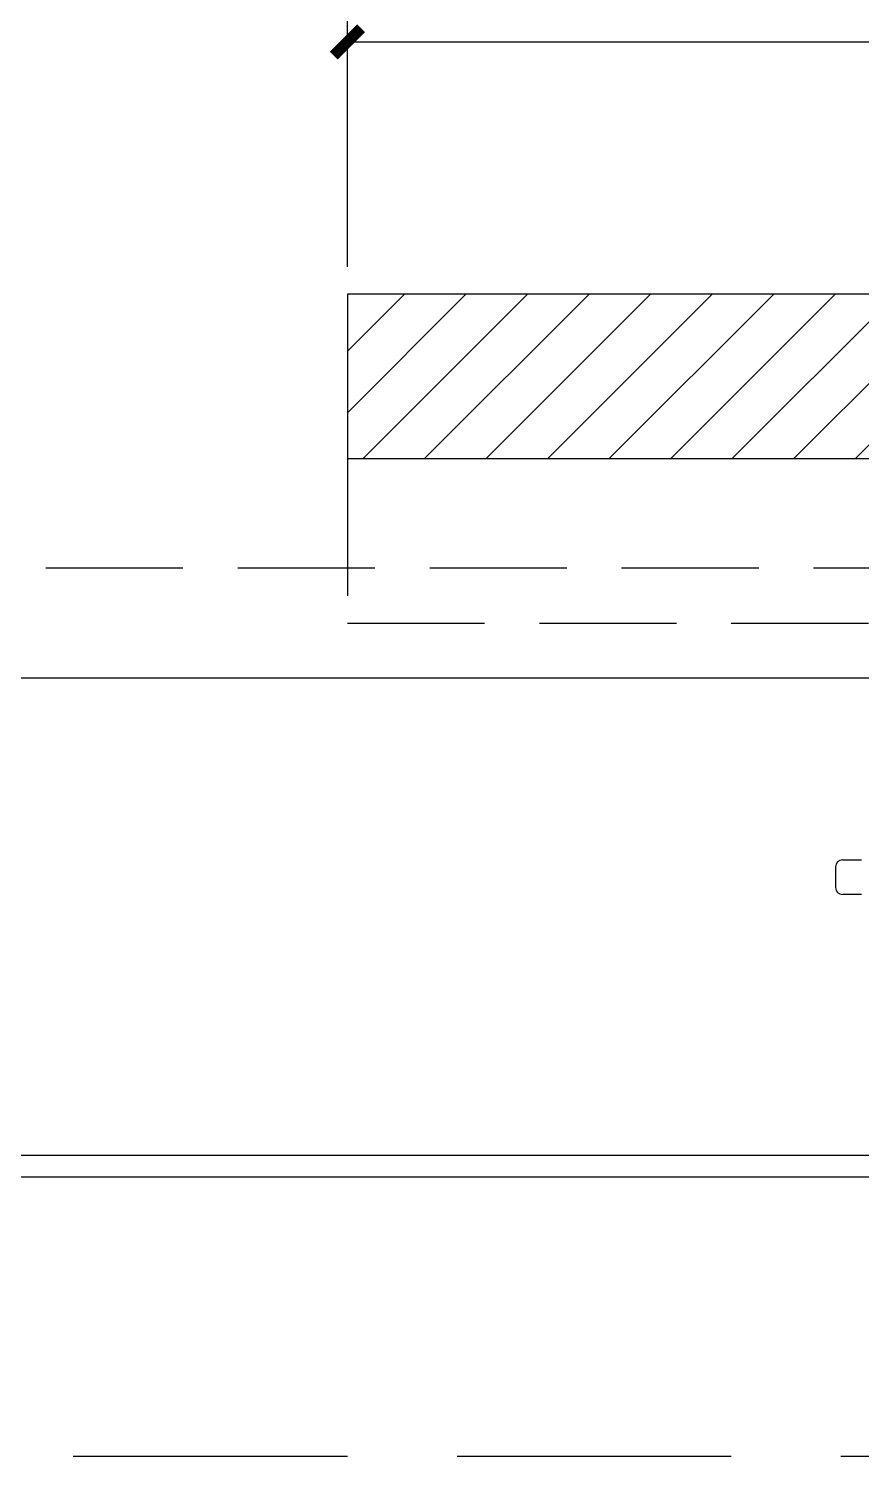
# Model space of a CAD drawing. Extents: x -1899985 to -450366, y 556196 to 2151267.
# Drawn here: x -1764492 to -1762973, y 576187 to 578792 of the extents above; entities that cross this region are included whole.
import ezdxf

# ---------------------------------------------------------------- set-up
doc = ezdxf.new("R2010")
doc.units = 0
doc.header["$LTSCALE"] = 1000
doc.header["$MEASUREMENT"] = 0
for name, pattern in [('__DASH', [0.35, 0.25, -0.1]), ('DASH', [0.35, 0.25, -0.1]), ('DOTE', [2.42, 2, -0.2, 0.02, -0.2])]:
    doc.linetypes.add(name, pattern=pattern)
doc.layers.get('Defpoints').update_dxf_attribs({"color": 210})
for name, color, linetype in [('A-AXIS-DOTE', 14, 'DOTE'), ('A-LIN-V', 9, 'Continuous'), ('A-SFCE', 30, 'Continuous'), ('EWHS5T6M-3', 7, 'Continuous'), ('FHSGH10105-主梁-04', 7, 'Continuous'), ('FHSGH10105-主梁-06', 7, 'Continuous'), ('建-尺寸', 3, 'Continuous')]:
    doc.layers.add(name, color=color, linetype=linetype)
doc.styles.add('A-DIM_T3', font='SIMPLEX', dxfattribs={"width": 0.705882, "bigfont": 'GBCBIG'})
doc.dimstyles.new('A-DIM&&50', dxfattribs={"dimtxt": 148.75, "dimasz": 50, "dimexe": 50, "dimexo": 50, "dimgap": 63.125, "dimtad": 1, "dimdec": 0, "dimzin": 0, "dimdsep": 46, "dimtxsty": 'A-DIM_T3', "dimblk": 'ARCHTICK', "dimcen": 0.09, "dimclrt": 7, "dimazin": 2, "dimtfac": 1, "dimtdec": 0, "dimtix": 1, "dimtmove": 2, "dimatfit": 3, "dimfxl": 0, "dimtolj": 1, "dimtzin": 0, "dimarcsym": 0})

# ---------------------------------------------------------------- blocks, each defined once
blk = doc.blocks.new('_ArchTick')
at = {"color": 0, "linetype": 'ByBlock', "const_width": 0.4}
blk.add_lwpolyline([(-0.5, -0.5), (0.5, 0.5)], dxfattribs=at)
blk = doc.blocks.new('*D488')
at = {"layer": 'Defpoints', "color": 0}
for p in [(3050, 1060.2), (-3050, 600), (3050, 600)]:
    blk.add_point(p, dxfattribs=at)
at = {"layer": '建-尺寸', "color": 0, "lineweight": -2}
for p, q in [((-3050, 650), (-3050, 1110.2)), ((3050, 650), (3050, 1110.2)), ((-3050, 1060.2), (3050, 1060.2))]:
    blk.add_line(p, q, dxfattribs=at)
at = {"layer": '建-尺寸', "color": 0, "lineweight": -2, "xscale": 50, "yscale": 50, "zscale": 50, "rotation": 180}
blk.add_blockref('_ArchTick', (-3050, 1060.2), dxfattribs=at)
at = {"layer": '建-尺寸', "color": 0, "lineweight": -2, "xscale": 50, "yscale": 50, "zscale": 50}
blk.add_blockref('_ArchTick', (3050, 1060.2), dxfattribs=at)
at = {"layer": '建-尺寸', "color": 7, "insert": (382.4, 1197.7), "char_height": 148.75, "attachment_point": 5, "style": 'A-DIM_T3'}
blk.add_mtext('\\A1;6100', dxfattribs=at)
blk = doc.blocks.new('3243243')
at = {"color": 6, "linetype": 'DASH'}
blk.add_line((1570255.4, 577182.5), (1562425.4, 577182.5), dxfattribs=at)
at = {"layer": 'EWHS5T6M-3', "color": 4, "linetype": 'Continuous'}
for p, q in [((1567945.7, 576637.8), (1567945.7, 576600.1)), ((1567945.7, 576637.8), (1567945.7, 576600.1)), ((1567992.8, 576650.3), (1567958.2, 576650.3)), ((1567992.8, 576650.3), (1567958.2, 576650.3)), ((1567992.8, 576587.5), (1567958.2, 576587.5)), ((1567992.8, 576587.5), (1567958.2, 576587.5))]:
    blk.add_line(p, q, dxfattribs=at)
for centre, start, end in [((1567958.2, 576637.8), 90, 180), ((1567958.2, 576637.8), 90, 180), ((1567958.2, 576600.1), 180, 270), ((1567958.2, 576600.1), 180, 270)]:
    blk.add_arc(centre, 12.6, start, end, dxfattribs=at)
at = {"layer": 'FHSGH10105-主梁-04', "color": 4, "linetype": 'Continuous'}
blk.add_line((1562470.6, 576982.5), (1570255.4, 576982.5), dxfattribs=at)
at = {"layer": 'FHSGH10105-主梁-06', "color": 4, "linetype": 'Continuous'}
for p, q in [((1562724.4, 576111.8), (1570255.4, 576111.8)), ((1562731.1, 576072.5), (1570255.4, 576072.5))]:
    blk.add_line(p, q, dxfattribs=at)
blk = doc.blocks.new('b234swerwr')
at = {"layer": 'A-LIN-V'}
blk.add_blockref('3243243', (-3140460.8, 0), dxfattribs=at)
blk = doc.blocks.new('G$C2C10B007')
at = {"layer": 'A-LIN-V'}
h = blk.add_hatch(dxfattribs=at)
h.set_pattern_fill('ANSI31', color=252, scale=50)
h.set_pattern_definition([(45, (0, 400), (-56.1266, 56.1266), [])])
h.paths.add_polyline_path([(-150, 600), (-3050, 600), (-3050, 300), (3050, 300), (3050, 600), (150, 600), (150, 2100), (-150, 2100)])
blk.add_lwpolyline([(-150, 600), (-3050, 600), (-3050, 300), (3050, 300), (3050, 600), (150, 600), (150, 2100), (-150, 2100), (-150, 600)], dxfattribs=at)
at = {"layer": 'A-SFCE', "linetype": 'DASH'}
for p, q in [((-3050, 300), (-3050, 0)), ((-3050, 0), (3050, 0))]:
    blk.add_line(p, q, dxfattribs=at)
at = {"layer": '建-尺寸'}
dim = blk.add_linear_dim(base=(3050, 1060.2), p1=(-3050, 600), p2=(3050, 600), angle=0, dimstyle='A-DIM&&50', dxfattribs=at)
dim.commit()
dim.dimension.update_dxf_attribs({"geometry": '*D488', "text_midpoint": (382.4, 1197.7), "dimtype": 161})
blk = doc.blocks.new('G$C845E5159')
at = {"layer": 'A-LIN-V'}
blk.add_blockref('G$C2C10B007', (8250, -1550), dxfattribs=at)

msp = doc.modelspace()

# ---------------------------------------------------------------- linework, layer by layer
at = {"layer": 'A-AXIS-DOTE', "linetype": '__DASH', "ltscale": 2}
msp.add_line((-1670110.4, 576187.3), (-1772486.1, 576187.3), dxfattribs=at)

# ---------------------------------------------------------------- block references
at = {"layer": 'A-LIN-V'}
for name, p in [('G$C845E5159', (-1769110.4, 579257.5)), ('b234swerwr', (-190505, 625))]:
    msp.add_blockref(name, p, dxfattribs=at)

doc.saveas('drawing.dxf')
